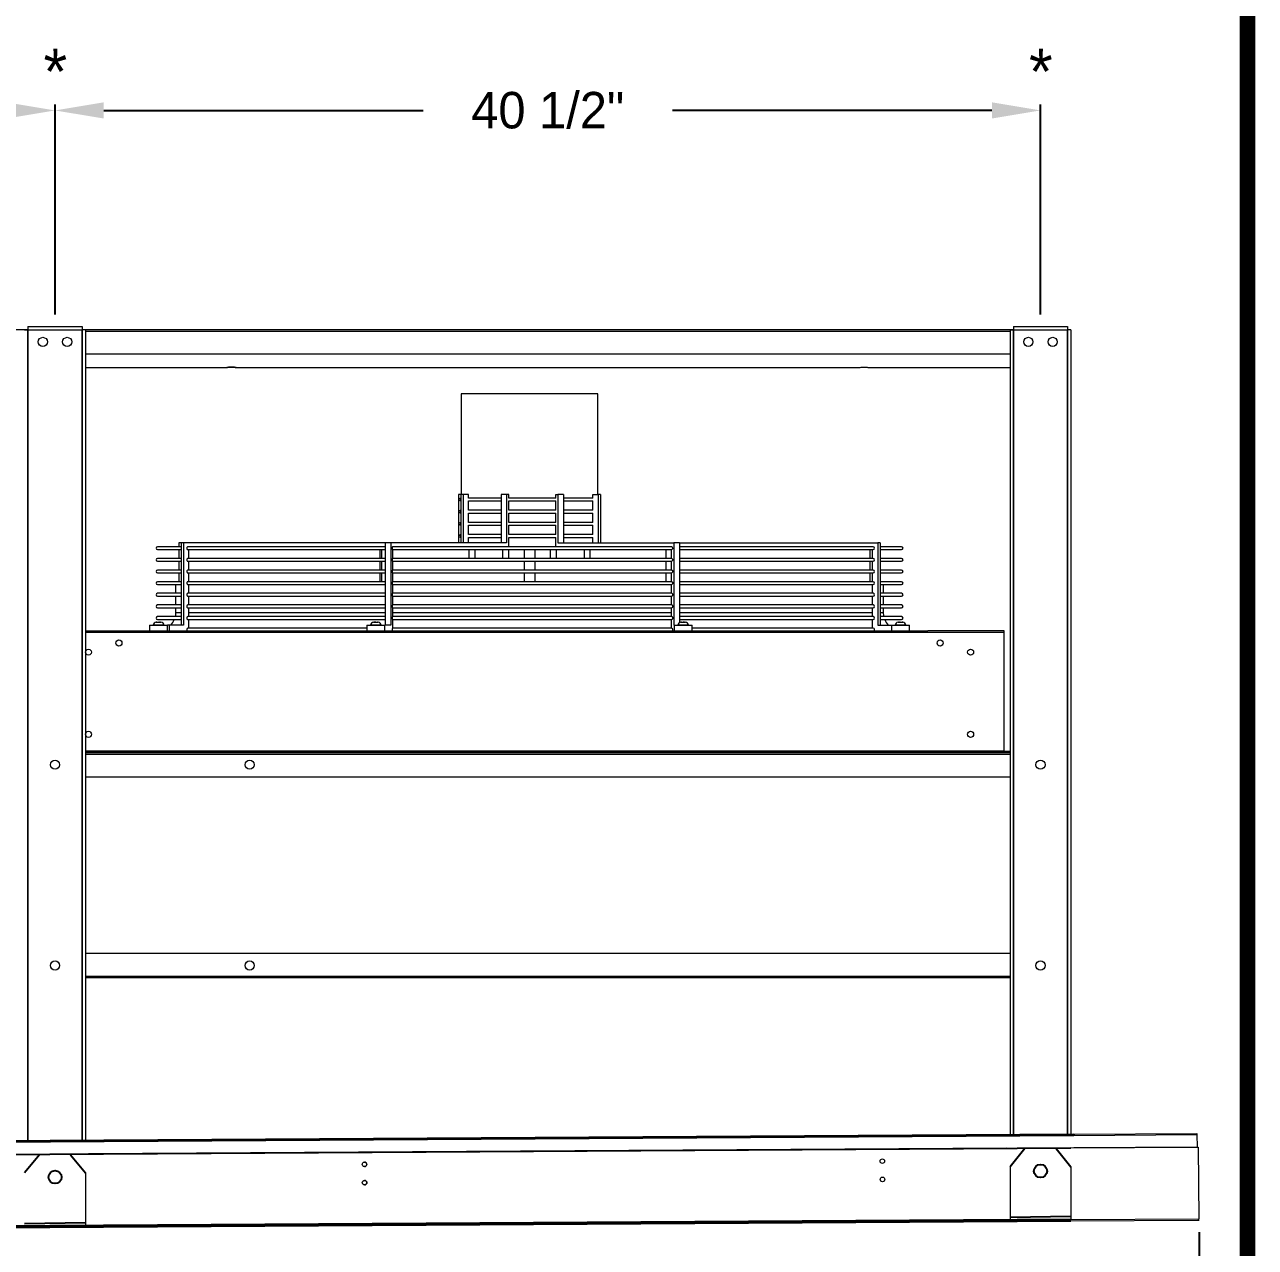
# Model space of a CAD drawing. Extents: x 6 to 271, y -23 to 146.
# Drawn here: x 216.7 to 267.3, y 47 to 97.2 of the extents above; entities that cross this region are included whole.
import ezdxf
from ezdxf.enums import TextEntityAlignment as Align

# ---------------------------------------------------------------- set-up
doc = ezdxf.new("R2010")
doc.units = 0
doc.header["$MEASUREMENT"] = 0
doc.layers.get('0').update_dxf_attribs({"linetype": 'CONTINUOUS'})
doc.layers.get('Defpoints').update_dxf_attribs({"linetype": 'CONTINUOUS'})
doc.dimstyles.get("Standard").update_dxf_attribs({"dimtxt": 1.5, "dimasz": 2, "dimexe": 0.25, "dimexo": 0.5, "dimgap": 0.75, "dimtad": 0, "dimtih": 1, "dimtoh": 1, "dimdec": 4, "dimzin": 0, "dimdsep": 46, "dimlunit": 5, "dimtxsty": 'STANDARD', "dimcen": 0.125, "dimclrd": 1, "dimclre": 1, "dimclrt": 1, "dimadec": 0, "dimazin": 0, "dimtfac": 1, "dimtdec": 4, "dimtofl": 0, "dimtmove": 0, "dimatfit": 3, "dimfxl": 1, "dimfrac": 2, "dimtolj": 1, "dimtzin": 0, "dimarcsym": 0})

# ---------------------------------------------------------------- blocks, each defined once
blk = doc.blocks.new('*D31')
at = {"color": 7, "lineweight": -2}
for p, q in [((177.995, 85.293), (177.995, 93.929)), ((179.995, 93.679), (195.62, 93.679)), ((215.995, 93.679), (200.37, 93.679)), ((217.995, 85.293), (217.995, 93.929))]:
    blk.add_line(p, q, dxfattribs=at)
at = {"color": 7}
for points in [[(179.995, 94.012), (179.995, 93.346), (177.995, 93.679)], [(215.995, 94.012), (215.995, 93.346), (217.995, 93.679)]]:
    blk.add_solid(points, dxfattribs=at)
at = {"layer": 'Defpoints', "color": 0}
for p in [(217.995, 93.679), (177.995, 84.793), (217.995, 84.793)]:
    blk.add_point(p, dxfattribs=at)
at = {"color": 7, "insert": (197.995, 93.679), "char_height": 1.5, "attachment_point": 5}
blk.add_mtext('\\A1;40"', dxfattribs=at)
blk = doc.blocks.new('*D32')
at = {"color": 7, "lineweight": -2}
for p, q in [((217.995, 85.293), (217.995, 93.929)), ((219.995, 93.679), (233.12, 93.679)), ((256.495, 93.679), (243.37, 93.679)), ((258.495, 85.293), (258.495, 93.929))]:
    blk.add_line(p, q, dxfattribs=at)
at = {"color": 7}
for points in [[(219.995, 94.012), (219.995, 93.346), (217.995, 93.679)], [(256.495, 94.012), (256.495, 93.346), (258.495, 93.679)]]:
    blk.add_solid(points, dxfattribs=at)
at = {"layer": 'Defpoints', "color": 0}
for p in [(258.495, 93.679), (217.995, 84.793), (258.495, 84.793)]:
    blk.add_point(p, dxfattribs=at)
at = {"color": 7, "insert": (238.245, 93.679), "char_height": 1.5, "attachment_point": 5}
blk.add_mtext('\\A1;40 1/2"', dxfattribs=at)
blk = doc.blocks.new('*D34')
at = {"color": 7, "lineweight": -2}
for p, q in [((265.011, 47.584), (265.011, 36.018)), ((90.014, 46.497), (90.014, 36.018)), ((92.014, 36.268), (174.512, 36.268)), ((263.011, 36.268), (180.512, 36.268))]:
    blk.add_line(p, q, dxfattribs=at)
at = {"color": 7}
for points in [[(92.014, 36.601), (92.014, 35.934), (90.014, 36.268)], [(263.011, 36.601), (263.011, 35.934), (265.011, 36.268)]]:
    blk.add_solid(points, dxfattribs=at)
at = {"layer": 'Defpoints', "color": 0}
for p in [(265.011, 48.084), (90.014, 46.997), (265.011, 36.268)]:
    blk.add_point(p, dxfattribs=at)
at = {"color": 7, "insert": (177.512, 36.268), "char_height": 1.5, "attachment_point": 5}
blk.add_mtext('\\A1;175"', dxfattribs=at)

msp = doc.modelspace()

# ---------------------------------------------------------------- linework, layer by layer
at = {"color": 0, "linetype": 'Continuous', "lineweight": 15}
for p, q in [((216.74516, 84.65792), (216.87966, 84.65792)), ((216.87966, 84.65792), (216.87966, 51.34159)), ((216.88066, 84.65792), (216.87966, 84.65792)), ((216.88066, 84.79342), (216.88066, 84.65892)), ((216.88066, 84.79342), (219.10966, 84.79342)), ((216.88066, 84.65892), (219.10966, 84.65892)), ((216.88066, 84.65792), (216.88066, 84.65892)), ((216.88066, 84.65792), (219.10966, 84.65792)), ((216.88066, 51.3416), (216.88066, 84.65792)), ((219.10966, 84.79342), (219.10966, 84.65892)), ((219.10966, 84.65792), (219.10966, 84.65892)), ((219.11066, 84.65792), (219.10966, 84.65792)), ((219.10966, 51.35544), (219.10966, 84.65792)), ((219.24516, 84.65792), (219.11066, 84.65792)), ((219.11066, 84.65792), (219.11066, 51.35545)), ((219.24516, 84.65792), (219.24516, 51.35628)), ((219.24516, 84.60492), (257.24516, 84.60492)), ((257.24516, 84.65792), (257.24516, 51.59231)), ((257.24516, 84.65792), (257.37966, 84.65792)), ((257.37966, 84.65792), (257.37966, 51.59315)), ((257.38066, 84.65792), (257.37966, 84.65792)), ((257.38066, 84.79342), (257.38066, 84.65892)), ((257.38066, 84.79342), (259.60966, 84.79342)), ((257.38066, 84.65892), (259.60966, 84.65892)), ((257.38066, 84.65792), (257.38066, 84.65892)), ((257.38066, 84.65792), (259.60966, 84.65792)), ((257.38066, 51.59315), (257.38066, 84.65792)), ((259.60966, 84.79342), (259.60966, 84.65892)), ((259.60966, 84.65792), (259.60966, 84.65892)), ((259.61066, 84.65792), (259.60966, 84.65792)), ((259.60966, 51.607), (259.60966, 84.65792)), ((259.74516, 84.65792), (259.61066, 84.65792)), ((259.61066, 84.65792), (259.61066, 51.607)), ((259.74516, 84.65792), (259.74516, 51.60784)), ((219.24516, 83.67363), (257.24516, 83.67363)), ((219.24516, 83.11133), (225.05766, 83.11133)), ((225.43266, 83.11133), (251.05766, 83.11133)), ((251.43266, 83.11133), (257.24516, 83.11133)), ((238.57146, 82.03692), (234.68266, 82.03692)), ((240.30766, 82.03692), (238.57146, 82.03692)), ((234.57795, 77.90092), (234.57795, 75.90592)), ((234.67132, 77.90092), (234.57795, 77.90092)), ((234.7647, 77.90092), (234.67132, 77.90092)), ((234.67132, 77.90092), (234.67132, 75.90592)), ((234.7647, 77.90092), (234.7647, 75.90592)), ((234.99013, 77.90092), (234.7647, 77.90092)), ((234.99013, 77.7501), (234.99013, 77.90092)), ((236.55092, 77.90092), (236.32549, 77.90092)), ((236.32549, 77.90092), (236.32549, 75.90592)), ((236.55092, 77.90092), (236.55092, 75.90592)), ((236.64429, 77.90092), (236.55092, 77.90092)), ((236.64429, 77.7501), (236.64429, 77.90092)), ((238.57146, 77.75104), (238.57146, 77.90092)), ((238.57146, 77.90092), (238.66483, 77.90092)), ((238.66483, 77.90092), (238.66483, 75.90592)), ((238.89026, 77.90092), (238.66483, 77.90092)), ((238.89026, 77.90092), (238.89026, 75.90592)), ((240.09357, 77.75104), (240.09357, 77.90092)), ((240.09357, 77.90092), (240.319, 77.90092)), ((240.319, 77.90092), (240.319, 75.90592)), ((240.41238, 77.90092), (240.319, 77.90092)), ((240.41238, 77.90092), (240.41238, 75.90592)), ((236.32549, 77.75104), (234.99013, 77.75104)), ((234.99013, 77.2501), (234.99013, 77.63198)), ((234.99013, 77.63104), (236.32549, 77.63104)), ((238.57146, 77.75104), (236.64429, 77.75104)), ((236.64429, 77.2501), (236.64429, 77.63198)), ((236.64429, 77.63104), (238.57146, 77.63104)), ((238.57146, 77.25104), (238.57146, 77.63104)), ((240.09357, 77.75104), (238.89026, 77.75104)), ((238.89026, 77.63104), (240.09357, 77.63104)), ((240.09357, 77.25104), (240.09357, 77.63104)), ((236.32549, 77.25104), (234.99013, 77.25104)), ((234.99013, 76.7501), (234.99013, 77.13198)), ((234.99013, 77.13104), (236.32549, 77.13104)), ((238.57146, 77.25104), (236.64429, 77.25104)), ((236.64429, 76.7501), (236.64429, 77.13198)), ((236.64429, 77.13104), (238.57146, 77.13104)), ((238.57146, 76.75104), (238.57146, 77.13104)), ((240.09357, 77.25104), (238.89026, 77.25104)), ((238.89026, 77.13104), (240.09357, 77.13104)), ((240.09357, 76.75104), (240.09357, 77.13104)), ((236.32549, 76.75104), (234.99013, 76.75104)), ((234.99013, 76.2501), (234.99013, 76.63198)), ((234.99013, 76.63104), (236.32549, 76.63104)), ((238.57146, 76.75104), (236.64429, 76.75104)), ((236.64429, 76.2501), (236.64429, 76.63198)), ((236.64429, 76.63104), (238.57146, 76.63104)), ((238.57146, 76.25104), (238.57146, 76.63104)), ((240.09357, 76.75104), (238.89026, 76.75104)), ((238.89026, 76.63104), (240.09357, 76.63104)), ((240.09357, 76.25104), (240.09357, 76.63104)), ((223.08166, 75.90592), (223.08166, 75.75104)), ((223.17503, 75.90592), (223.08166, 75.90592)), ((223.2684, 75.90592), (223.17503, 75.90592)), ((223.17503, 75.90592), (223.17503, 72.52492)), ((223.2684, 75.90592), (223.2684, 72.52492)), ((231.56357, 75.90592), (223.2684, 75.90592)), ((231.789, 75.90592), (231.56357, 75.90592)), ((231.56357, 75.90592), (231.56357, 72.52492)), ((231.789, 75.90592), (231.789, 72.52492)), ((236.55092, 75.90592), (231.789, 75.90592)), ((236.32549, 76.25104), (234.99013, 76.25104)), ((234.99013, 75.90592), (234.99013, 76.13198)), ((234.99013, 76.13104), (236.32549, 76.13104)), ((238.57146, 76.25104), (236.64429, 76.25104)), ((236.64429, 75.75104), (236.64429, 76.13198)), ((236.64429, 76.13104), (238.57146, 76.13104)), ((238.57146, 75.75104), (238.57146, 76.13104)), ((238.66483, 75.90592), (243.42676, 75.90592)), ((240.09357, 76.25104), (238.89026, 76.25104)), ((238.89026, 76.13104), (240.09357, 76.13104)), ((240.09357, 75.90592), (240.09357, 76.13104)), ((243.42676, 75.90592), (243.42676, 72.52492)), ((243.65218, 75.90592), (243.42676, 75.90592)), ((243.65218, 75.90592), (243.65218, 72.63302)), ((243.65218, 75.90592), (251.8153, 75.90592)), ((251.8153, 75.90592), (251.8153, 72.52492)), ((251.90867, 75.90592), (251.8153, 75.90592)), ((251.90867, 75.90592), (251.90867, 72.52492)), ((223.17503, 75.75104), (222.20505, 75.75104)), ((222.20505, 75.63104), (223.17503, 75.63104)), ((223.08166, 75.63104), (223.08166, 75.27237)), ((223.46412, 75.63104), (231.56357, 75.63104)), ((231.56357, 75.75104), (223.46416, 75.75104)), ((223.49383, 75.27237), (223.49383, 75.63104)), ((231.33814, 75.63104), (231.33814, 75.27237)), ((231.43152, 75.27237), (231.43152, 75.63104)), ((231.87006, 75.63104), (243.34644, 75.63104)), ((243.34644, 75.75104), (231.87014, 75.75104)), ((231.88237, 75.27237), (231.88237, 75.63104)), ((243.10795, 75.27237), (243.10795, 75.63104)), ((243.33338, 75.27237), (243.33338, 75.63104)), ((251.62139, 75.75104), (243.65218, 75.75104)), ((243.65218, 75.63104), (251.62139, 75.63104)), ((251.49649, 75.27237), (251.49649, 75.63104)), ((251.58987, 75.27237), (251.58987, 75.63104)), ((252.78528, 75.75104), (251.90867, 75.75104)), ((251.90867, 75.63104), (252.78528, 75.63104)), ((223.17503, 75.27237), (222.20505, 75.27237)), ((222.20505, 75.15237), (223.17503, 75.15237)), ((223.08166, 75.15237), (223.08166, 74.79371)), ((223.46412, 75.15237), (231.56357, 75.15237)), ((231.56357, 75.27237), (223.46416, 75.27237)), ((223.49383, 74.79371), (223.49383, 75.15237)), ((231.33814, 75.15237), (231.33814, 74.79371)), ((231.43152, 74.79371), (231.43152, 75.15237)), ((231.87006, 75.15237), (243.34644, 75.15237)), ((243.34644, 75.27237), (231.87014, 75.27237)), ((231.88237, 74.79371), (231.88237, 75.15237)), ((243.10795, 74.79371), (243.10795, 75.15237)), ((243.33338, 74.79371), (243.33338, 75.15237)), ((251.62139, 75.27237), (243.65218, 75.27237)), ((243.65218, 75.15237), (251.62139, 75.15237)), ((251.49649, 74.79371), (251.49649, 75.15237)), ((251.58987, 74.79371), (251.58987, 75.15237)), ((252.78528, 75.27237), (251.90867, 75.27237)), ((251.90867, 75.15237), (252.78528, 75.15237)), ((223.17503, 74.79371), (222.20505, 74.79371)), ((222.20505, 74.67371), (223.17503, 74.67371)), ((223.08166, 74.67371), (223.08166, 74.31504)), ((223.46412, 74.67371), (231.56357, 74.67371)), ((231.56357, 74.79371), (223.46416, 74.79371)), ((223.49383, 74.31504), (223.49383, 74.67371)), ((231.33814, 74.67371), (231.33814, 74.31504)), ((231.43152, 74.31504), (231.43152, 74.67371)), ((231.87006, 74.67371), (243.34644, 74.67371)), ((243.34644, 74.79371), (231.87014, 74.79371)), ((231.88237, 74.31504), (231.88237, 74.67371)), ((243.10795, 74.31504), (243.10795, 74.67371)), ((243.33338, 74.31504), (243.33338, 74.67371)), ((251.62139, 74.79371), (243.65218, 74.79371)), ((243.65218, 74.67371), (251.62139, 74.67371)), ((251.49649, 74.31504), (251.49649, 74.67371)), ((251.58987, 74.31504), (251.58987, 74.67371)), ((252.78528, 74.79371), (251.90867, 74.79371)), ((251.90867, 74.67371), (252.78528, 74.67371)), ((223.17503, 74.31504), (222.20505, 74.31504)), ((222.20505, 74.19504), (223.17503, 74.19504)), ((223.46412, 74.19504), (231.56357, 74.19504)), ((231.56357, 74.31504), (223.46416, 74.31504)), ((223.49383, 73.83638), (223.49383, 74.19504)), ((231.87006, 74.19504), (243.34644, 74.19504)), ((243.34644, 74.31504), (231.87014, 74.31504)), ((231.88237, 73.83638), (231.88237, 74.19504)), ((243.33338, 73.83638), (243.33338, 74.19504)), ((251.62139, 74.31504), (243.65218, 74.31504)), ((243.65218, 74.19504), (251.62139, 74.19504)), ((251.58987, 73.83638), (251.58987, 74.19504)), ((252.78528, 74.31504), (251.90867, 74.31504)), ((251.90867, 74.19504), (252.78528, 74.19504)), ((223.17503, 73.83638), (222.20505, 73.83638)), ((222.20505, 73.71638), (223.17503, 73.71638)), ((223.17503, 73.35771), (222.20505, 73.35771)), ((223.46412, 73.71638), (231.56357, 73.71638)), ((231.56357, 73.83638), (223.46416, 73.83638)), ((231.56357, 73.35771), (223.46416, 73.35771)), ((223.49383, 73.35771), (223.49383, 73.71638)), ((231.87006, 73.71638), (243.34644, 73.71638)), ((243.34644, 73.83638), (231.87014, 73.83638)), ((243.34644, 73.35771), (231.87014, 73.35771)), ((231.88237, 73.35771), (231.88237, 73.71638)), ((243.33338, 73.35771), (243.33338, 73.71638)), ((251.62139, 73.83638), (243.65218, 73.83638)), ((243.65218, 73.71638), (251.62139, 73.71638)), ((251.62139, 73.35771), (243.65218, 73.35771)), ((251.58987, 73.35771), (251.58987, 73.71638)), ((252.78528, 73.83638), (251.90867, 73.83638)), ((251.90867, 73.71638), (252.78528, 73.71638)), ((252.78528, 73.35771), (251.90867, 73.35771)), ((222.20505, 73.23771), (223.17503, 73.23771)), ((223.17503, 72.87904), (222.20505, 72.87904)), ((223.17503, 73.03092), (222.94736, 73.03092)), ((223.46412, 73.23771), (231.56357, 73.23771)), ((231.56357, 72.87904), (223.46416, 72.87904)), ((223.49383, 72.87904), (223.49383, 73.23771)), ((231.56357, 73.03092), (223.49383, 73.03092)), ((231.87006, 73.23771), (243.34644, 73.23771)), ((243.34644, 72.87904), (231.87014, 72.87904)), ((231.88237, 72.87904), (231.88237, 73.23771)), ((243.33338, 73.03092), (231.88237, 73.03092)), ((243.33338, 72.87904), (243.33338, 73.23771)), ((243.65218, 73.23771), (251.62139, 73.23771)), ((251.58987, 73.03092), (243.65218, 73.03092)), ((251.62139, 72.87904), (243.65218, 72.87904)), ((251.58987, 72.87904), (251.58987, 73.23771)), ((251.90867, 73.23771), (252.78528, 73.23771)), ((252.04296, 73.03092), (251.90867, 73.03092)), ((252.78528, 72.87904), (251.90867, 72.87904)), ((221.88215, 72.52492), (221.91024, 72.52492)), ((221.91024, 72.52492), (222.62015, 72.52492)), ((222.04905, 72.52592), (222.0324, 72.52592)), ((222.4699, 72.52592), (222.04905, 72.52592)), ((222.1564, 72.64992), (222.15655, 72.64992)), ((222.15928, 72.64992), (222.15655, 72.64992)), ((222.15928, 72.64992), (222.16979, 72.64992)), ((222.18047, 72.64992), (222.16979, 72.64992)), ((222.18047, 72.64992), (222.25651, 72.64992)), ((222.20505, 72.75904), (223.17503, 72.75904)), ((222.26806, 72.64992), (222.25651, 72.64992)), ((222.27434, 72.64992), (222.26806, 72.64992)), ((222.27434, 72.64992), (222.29971, 72.64992)), ((222.31425, 72.64992), (222.29971, 72.64992)), ((222.31425, 72.64992), (222.3459, 72.64992)), ((222.68544, 72.52492), (222.62015, 72.52492)), ((222.68544, 72.52492), (222.68544, 72.29342)), ((223.2684, 72.52492), (222.68544, 72.52492)), ((223.46412, 72.75904), (231.56357, 72.75904)), ((230.81189, 72.40038), (223.46416, 72.40038)), ((223.49383, 72.40038), (223.49383, 72.75904)), ((230.81189, 72.52492), (230.83997, 72.52492)), ((230.83997, 72.52492), (231.54989, 72.52492)), ((231.09717, 72.52592), (230.96214, 72.52592)), ((231.08614, 72.64992), (231.11779, 72.64992)), ((231.39964, 72.52592), (231.09717, 72.52592)), ((231.13232, 72.64992), (231.11779, 72.64992)), ((231.13232, 72.64992), (231.15769, 72.64992)), ((231.16397, 72.64992), (231.15769, 72.64992)), ((231.17553, 72.64992), (231.16397, 72.64992)), ((231.17553, 72.64992), (231.25157, 72.64992)), ((231.26225, 72.64992), (231.25157, 72.64992)), ((231.26225, 72.64992), (231.27275, 72.64992)), ((231.27548, 72.64992), (231.27275, 72.64992)), ((231.27548, 72.64992), (231.27564, 72.64992)), ((231.789, 72.52492), (231.54989, 72.52492)), ((231.87006, 72.75904), (243.34644, 72.75904)), ((243.34644, 72.40038), (231.87014, 72.40038)), ((231.88237, 72.40038), (231.88237, 72.75904)), ((243.33338, 72.40038), (243.33338, 72.75904)), ((243.42676, 72.52492), (243.44044, 72.52492)), ((243.44044, 72.52492), (243.46853, 72.52492)), ((243.46853, 72.52492), (244.17844, 72.52492)), ((243.89315, 72.52592), (243.59069, 72.52592)), ((243.65218, 72.75904), (251.62139, 72.75904)), ((243.71469, 72.64992), (243.71484, 72.64992)), ((243.71757, 72.64992), (243.71484, 72.64992)), ((243.71757, 72.64992), (243.72808, 72.64992)), ((243.73876, 72.64992), (243.72808, 72.64992)), ((243.73876, 72.64992), (243.8148, 72.64992)), ((243.82635, 72.64992), (243.8148, 72.64992)), ((243.83263, 72.64992), (243.82635, 72.64992)), ((243.83263, 72.64992), (243.858, 72.64992)), ((243.87254, 72.64992), (243.858, 72.64992)), ((243.87254, 72.64992), (243.90419, 72.64992)), ((244.02819, 72.52592), (243.89315, 72.52592)), ((251.62139, 72.40038), (244.17844, 72.40038)), ((251.58987, 72.40038), (251.58987, 72.75904)), ((251.8153, 72.52492), (252.37018, 72.52492)), ((251.90867, 72.75904), (252.78528, 72.75904)), ((252.37018, 72.52492), (252.39826, 72.52492)), ((252.39826, 72.52492), (253.10817, 72.52492)), ((252.94127, 72.52592), (252.52043, 72.52592)), ((252.64442, 72.64992), (252.67607, 72.64992)), ((252.69061, 72.64992), (252.67607, 72.64992)), ((252.69061, 72.64992), (252.71598, 72.64992)), ((252.72226, 72.64992), (252.71598, 72.64992)), ((252.73382, 72.64992), (252.72226, 72.64992)), ((252.73382, 72.64992), (252.80986, 72.64992)), ((252.82054, 72.64992), (252.80986, 72.64992)), ((252.82054, 72.64992), (252.83104, 72.64992)), ((252.83377, 72.64992), (252.83104, 72.64992)), ((252.83377, 72.64992), (252.83393, 72.64992)), ((252.95792, 72.52592), (252.94127, 72.52592)), ((219.24516, 72.29342), (221.12016, 72.29342)), ((219.24516, 72.24242), (256.99516, 72.24242)), ((221.12016, 72.29342), (253.87016, 72.29342)), ((256.99516, 72.29342), (253.87016, 72.29342)), ((256.99516, 72.24242), (256.99516, 72.29342)), ((256.99516, 67.34442), (256.99516, 72.24242)), ((256.99516, 67.34442), (219.24516, 67.34442)), ((219.24516, 67.34342), (256.99516, 67.34342)), ((219.24516, 67.29342), (256.99516, 67.29342)), ((256.99516, 67.34342), (256.99516, 67.34442)), ((256.99516, 67.29342), (256.99516, 67.34342)), ((256.99516, 67.29342), (257.24516, 67.29342)), ((256.99616, 67.34342), (256.99616, 67.29342)), ((256.99616, 67.34342), (257.24516, 67.34342)), ((256.99616, 67.29342), (257.24516, 67.29342)), ((219.24516, 67.22992), (257.24516, 67.22992)), ((219.24516, 66.29342), (257.24516, 66.29342)), ((219.24516, 59.04342), (257.24516, 59.04342)), ((219.24516, 58.10692), (257.24516, 58.10692)), ((219.24516, 58.04342), (257.24516, 58.04342)), ((259.86357, 51.60858), (264.92597, 51.64002)), ((259.86385, 51.56438), (264.92625, 51.59583)), ((264.92597, 51.64002), (264.92625, 51.59583)), ((264.92625, 51.59583), (264.92943, 51.0841)), ((219.36435, 51.35702), (257.11363, 51.59149)), ((219.36463, 51.31283), (257.1139, 51.5473)), ((219.24516, 50.79964), (257.24516, 51.03567)), ((257.11708, 51.03558), (219.36781, 50.80111)), ((259.74516, 51.0512), (264.99193, 51.08379)), ((264.92943, 51.0841), (259.86703, 51.05266)), ((265.01025, 48.13484), (264.99193, 51.08379)), ((257.24516, 50.27441), (257.24516, 48.06075)), ((259.74516, 50.27441), (259.74516, 48.10174)), ((219.24516, 50.02285), (219.24516, 47.85018)), ((219.24516, 47.85058), (257.24516, 48.08661)), ((259.74516, 48.10214), (265.01025, 48.13484)), ((259.74516, 48.05114), (264.95957, 48.08353)), ((264.95957, 48.08353), (265.01057, 48.08384)), ((219.24516, 47.79958), (257.24516, 48.03561))]:
    msp.add_line(p, q, dxfattribs=at)
at = {"color": 0}
for p, q in [((96.11673, 50.59149), (259.86357, 51.60858)), ((259.86357, 51.60858), (259.86385, 51.56438)), ((259.86385, 51.56438), (96.117, 50.5473)), ((96.24517, 50.03565), (259.74516, 51.0512)), ((217.35571, 50.7686), (216.74516, 50.02285)), ((218.63462, 50.7686), (219.24516, 50.02285)), ((257.85571, 51.02015), (257.24516, 50.27441)), ((259.13462, 51.02015), (259.74516, 50.27441)), ((259.74516, 48.10214), (96.24517, 47.08659)), ((259.74516, 48.22674), (257.24516, 48.18575)), ((257.24516, 48.06075), (257.24516, 48.00974)), ((96.24517, 47.03559), (259.74516, 48.05114)), ((219.24516, 47.97518), (216.74516, 47.93419)), ((216.74516, 47.80919), (216.74516, 47.75818))]:
    msp.add_line(p, q, dxfattribs=at)
at = {"color": 0, "const_width": 0.63999}
msp.add_lwpolyline([(11.00839, -18.24898), (267.00583, -18.24898), (267.00583, 141.74942), (11.00839, 141.74942), (11.00839, -18.24898)], dxfattribs=at)
at = {"color": 0, "linetype": 'Continuous', "lineweight": 15, "flags": 128}
for points in [[(225.05766, 83.11133), (225.06526, 83.11549), (225.08743, 83.11931), (225.12238, 83.12248), (225.16727, 83.12476), (225.21848, 83.12594), (225.27185, 83.12594), (225.32305, 83.12476), (225.36795, 83.12248), (225.4029, 83.11931), (225.42507, 83.11549), (225.43266, 83.11133)], [(225.43266, 83.11133), (225.42502, 83.11549), (225.40283, 83.11931), (225.36788, 83.12248), (225.323, 83.12474), (225.27183, 83.12593), (225.2185, 83.12593), (225.16732, 83.12474), (225.12245, 83.12248), (225.0875, 83.11931), (225.0653, 83.11549), (225.05766, 83.11133)], [(251.05766, 83.11133), (251.06526, 83.11549), (251.08743, 83.11931), (251.12238, 83.12248), (251.16727, 83.12476), (251.21848, 83.12594), (251.27185, 83.12594), (251.32305, 83.12476), (251.36795, 83.12248), (251.4029, 83.11931), (251.42507, 83.11549), (251.43266, 83.11133)], [(251.43266, 83.11133), (251.42502, 83.11549), (251.41995, 83.11666)], [(243.34644, 75.75104), (243.34649, 75.75104), (243.35577, 75.74586), (243.36345, 75.73133), (243.36823, 75.70993), (243.36929, 75.68531), (243.36646, 75.66166), (243.36021, 75.64303), (243.35161, 75.63258), (243.34644, 75.63104)], [(243.34644, 75.27237), (243.35069, 75.27133), (243.35906, 75.2625), (243.36547, 75.24592), (243.36895, 75.22416), (243.36895, 75.20058), (243.36547, 75.17882), (243.35906, 75.16225), (243.35069, 75.15341), (243.34644, 75.15237)], [(243.34644, 74.79371), (243.35069, 74.79267), (243.35906, 74.78383), (243.36547, 74.76725), (243.36895, 74.7455), (243.36895, 74.72192), (243.36547, 74.70016), (243.35906, 74.68358), (243.35069, 74.67475), (243.34644, 74.67371)], [(243.34644, 74.31504), (243.35069, 74.314), (243.35906, 74.30517), (243.36547, 74.28859), (243.36895, 74.26683), (243.36895, 74.24325), (243.36547, 74.22149), (243.35906, 74.20492), (243.35069, 74.19608), (243.34644, 74.19504)], [(243.34644, 73.83638), (243.35069, 73.83534), (243.35906, 73.8265), (243.36547, 73.80992), (243.36895, 73.78817), (243.36895, 73.76459), (243.36547, 73.74283), (243.35906, 73.72625), (243.35069, 73.71741), (243.34644, 73.71638)], [(243.34644, 73.35771), (243.35069, 73.35667), (243.35906, 73.34784), (243.36547, 73.33126), (243.36895, 73.3095), (243.36895, 73.28592), (243.36547, 73.26416), (243.35906, 73.24758), (243.35069, 73.23875), (243.34644, 73.23771)], [(222.94736, 73.03092), (222.93973, 72.92419), (222.93182, 72.87904)], [(243.34644, 72.87904), (243.35069, 72.87801), (243.35906, 72.86917), (243.36547, 72.85259), (243.36895, 72.83083), (243.36895, 72.80725), (243.36547, 72.7855), (243.35906, 72.76892), (243.35069, 72.76008), (243.34644, 72.75904)], [(252.0585, 72.87904), (252.0506, 72.92419), (252.04296, 73.03092)], [(243.34644, 72.40038), (243.35095, 72.39921), (243.35938, 72.38993), (243.36576, 72.37278), (243.36907, 72.35048), (243.36878, 72.32658), (243.36494, 72.30486), (243.36073, 72.29342)]]:
    msp.add_lwpolyline(points, dxfattribs=at)
at = {"color": 0, "linetype": 'Continuous', "lineweight": 15}
for centre, radius in [((217.49516, 84.16842), 0.1875), ((218.49516, 84.16842), 0.1875), ((257.99516, 84.16842), 0.1875), ((258.99516, 84.16842), 0.1875), ((220.62016, 71.79342), 0.125), ((254.37016, 71.79342), 0.125), ((219.37016, 71.41842), 0.125), ((255.62016, 71.41842), 0.125), ((219.37016, 68.04342), 0.125), ((255.62016, 68.04342), 0.125), ((217.99516, 66.79342), 0.1875), ((225.99516, 66.79342), 0.1875), ((258.49516, 66.79342), 0.1875), ((217.99516, 58.54342), 0.1875), ((225.99516, 58.54342), 0.1875), ((258.49516, 58.54342), 0.1875), ((251.99529, 50.50305), 0.09375), ((230.7117, 50.37085), 0.09375), ((230.71636, 49.62087), 0.09375), ((251.99995, 49.75306), 0.09375)]:
    msp.add_circle(centre, radius, dxfattribs=at)
at = {"color": 0}
for centre in [(217.99516, 49.84717), (258.49516, 50.09873)]:
    msp.add_circle(centre, 0.26853, dxfattribs=at)
at = {"color": 0, "linetype": 'Continuous', "lineweight": 15}
for centre, radius, start, end in [((234.68266, 77.69104), 0.06, 100.892283, 259.107717), ((234.68266, 77.19104), 0.06, 100.892283, 259.107717), ((234.68266, 76.69104), 0.06, 100.892283, 259.107717), ((234.68266, 76.19104), 0.06, 100.892283, 259.107717), ((222.20505, 75.69104), 0.06, 90, 270), ((251.61822, 75.69104), 0.06008, 273.02756, 86.97244), ((252.78528, 75.69104), 0.06, 270, 90), ((222.20505, 75.21237), 0.06, 90, 270), ((251.61809, 75.21237), 0.06009, 273.146402, 86.853598), ((252.78528, 75.21237), 0.06, 270, 90), ((222.20505, 74.73371), 0.06, 90, 270), ((251.61809, 74.73371), 0.06009, 273.147014, 86.852986), ((252.78528, 74.73371), 0.06, 270, 90), ((222.20505, 74.25504), 0.06, 90, 270), ((251.61809, 74.25504), 0.06009, 273.145453, 86.854547), ((252.78528, 74.25504), 0.06, 270, 90), ((222.20505, 73.77638), 0.06, 90, 270), ((222.20505, 73.29771), 0.06, 90, 270), ((251.61809, 73.77638), 0.06009, 273.147014, 86.852986), ((251.61809, 73.29771), 0.06009, 273.145453, 86.854547), ((252.78528, 73.77638), 0.06, 270, 90), ((252.78528, 73.29771), 0.06, 270, 90), ((222.20505, 72.81904), 0.06, 90, 270), ((251.61809, 72.81904), 0.06009, 273.147014, 86.852986), ((252.78528, 72.81904), 0.06, 270, 90), ((222.1564, 72.52592), 0.124, 90, 180), ((222.3459, 72.52592), 0.124, 0, 90), ((222.19736, 73.03092), 0.75, 317.57173, 338.745888), ((231.08614, 72.52592), 0.124, 90, 180), ((231.27564, 72.52592), 0.124, 0, 90), ((243.71469, 72.52592), 0.124, 90, 180), ((243.90419, 72.52592), 0.124, 0, 90), ((251.61678, 72.33985), 0.06071, 310.119263, 85.643456), ((252.79296, 73.03092), 0.75, 201.254112, 222.42827), ((252.64443, 72.52592), 0.124, 90, 180), ((252.83393, 72.52592), 0.124, 0, 90), ((256.99616, 67.34442), 0.001, 180, 270), ((264.92238, 51.0837), 0.00706, 357.51201, 3.248752), ((230.70998, 50.37084), 0.09375, 0.355877, 89.832017), ((230.70998, 50.37084), 0.09375, 270.879737, 0.355877), ((230.71464, 49.62086), 0.09375, 0.355877, 89.832021), ((230.71464, 49.62086), 0.09375, 270.879733, 0.355877)]:
    msp.add_arc(centre, radius, start, end, dxfattribs=at)
for points in [[(216.88066, 84.66842), (179.10966, 84.66842)], [(257.38066, 84.66842), (219.10966, 84.66842)], [(219.24516, 83.11114), (225.05766, 83.11114)], [(225.43266, 83.11114), (251.05766, 83.11114)], [(251.43266, 83.11114), (257.24516, 83.11114)], [(234.68266, 82.03692), (234.68266, 77.90092)], [(240.30766, 77.90092), (240.30766, 82.03692)], [(235.00503, 75.63104), (235.00503, 75.27237)], [(235.25503, 75.27237), (235.25503, 75.63104)], [(236.39049, 75.63104), (236.39049, 75.27237)], [(236.64049, 75.27237), (236.64049, 75.63104)], [(237.26866, 75.63104), (237.26866, 75.27237)], [(237.72166, 75.27237), (237.72166, 75.63104)], [(238.34983, 75.63104), (238.34983, 75.27237)], [(238.59983, 75.27237), (238.59983, 75.63104)], [(239.7353, 75.63104), (239.7353, 75.27237)], [(239.98529, 75.27237), (239.98529, 75.63104)], [(237.26866, 75.15237), (237.26866, 74.79371)], [(237.72166, 74.79371), (237.72166, 75.15237)], [(237.26866, 74.67371), (237.26866, 74.31504)], [(237.72166, 74.31504), (237.72166, 74.67371)], [(222.94736, 74.19504), (222.94736, 73.83638)], [(252.04296, 73.83638), (252.04296, 74.19504)], [(222.94736, 73.71638), (222.94736, 73.35771)], [(252.04296, 73.35771), (252.04296, 73.71638)], [(222.94736, 73.23771), (222.94736, 73.03092)], [(252.04296, 73.03092), (252.04296, 73.23771)], [(221.88215, 72.52492), (221.88215, 72.29342)], [(222.0324, 72.52592), (222.0324, 72.52492)], [(222.15655, 72.64992), (222.15258, 72.64986)], [(222.15258, 72.64986), (222.15928, 72.64992)], [(222.16979, 72.64992), (222.1765, 72.64986)], [(222.1765, 72.64986), (222.18047, 72.64992)], [(222.25651, 72.64992), (222.25816, 72.64986)], [(222.25816, 72.64986), (222.27434, 72.64992)], [(222.29971, 72.64992), (222.3159, 72.64986)], [(222.3159, 72.64986), (222.31425, 72.64992)], [(222.4699, 72.52492), (222.4699, 72.52592)], [(222.62015, 72.29342), (222.62015, 72.52492)], [(230.81189, 72.52492), (230.81189, 72.29342)], [(230.96214, 72.52592), (230.96214, 72.52492)], [(231.11779, 72.64992), (231.11614, 72.64986)], [(231.11614, 72.64986), (231.13232, 72.64992)], [(231.15769, 72.64992), (231.17388, 72.64986)], [(231.17388, 72.64986), (231.17553, 72.64992)], [(231.25157, 72.64992), (231.25554, 72.64986)], [(231.25554, 72.64986), (231.26225, 72.64992)], [(231.27275, 72.64992), (231.27946, 72.64986)], [(231.27946, 72.64986), (231.27548, 72.64992)], [(231.39964, 72.52492), (231.39964, 72.52592)], [(231.54989, 72.29342), (231.54989, 72.52492)], [(243.44044, 72.52492), (243.44044, 72.29342)], [(243.59069, 72.52592), (243.59069, 72.52492)], [(243.71484, 72.64992), (243.71087, 72.64986)], [(243.71087, 72.64986), (243.71757, 72.64992)], [(243.72808, 72.64992), (243.73478, 72.64986)], [(243.73478, 72.64986), (243.73876, 72.64992)], [(243.8148, 72.64992), (243.81644, 72.64986)], [(243.81644, 72.64986), (243.83263, 72.64992)], [(243.858, 72.64992), (243.87419, 72.64986)], [(243.87419, 72.64986), (243.87254, 72.64992)], [(244.02819, 72.52492), (244.02819, 72.52592)], [(244.17844, 72.29342), (244.17844, 72.52492)], [(252.37018, 72.52492), (252.37018, 72.29342)], [(252.52043, 72.52592), (252.52043, 72.52492)], [(252.67607, 72.64992), (252.67443, 72.64986)], [(252.67443, 72.64986), (252.69061, 72.64992)], [(252.71598, 72.64992), (252.73217, 72.64986)], [(252.73217, 72.64986), (252.73382, 72.64992)], [(252.80986, 72.64992), (252.81383, 72.64986)], [(252.81383, 72.64986), (252.82054, 72.64992)], [(252.83104, 72.64992), (252.83775, 72.64986)], [(252.83775, 72.64986), (252.83377, 72.64992)], [(252.95792, 72.52492), (252.95792, 72.52592)], [(253.10817, 72.29342), (253.10817, 72.52492)]]:
    msp.add_open_spline(points, degree=1, dxfattribs=at)
for points, knots in [([(223.47045, 75.75007), (223.46554, 75.7505), (223.45438, 75.75148), (223.43759, 75.74491), (223.42258, 75.73253), (223.41224, 75.71527), (223.40775, 75.69533), (223.40961, 75.67489), (223.41762, 75.65632), (223.43089, 75.64147), (223.4478, 75.63293), (223.46105, 75.6297), (223.46756, 75.63131), (223.46801, 75.63142)], [0, 0, 0, 0, 0.07998098, 0.18137791, 0.28277186, 0.38415206, 0.48552579, 0.58688439, 0.68824789, 0.78961371, 0.89098817, 0.99237667, 1, 1, 1, 1]), ([(231.87266, 75.75046), (231.87023, 75.75067), (231.8652, 75.75112), (231.85801, 75.74337), (231.85205, 75.73011), (231.84812, 75.7123), (231.84666, 75.69213), (231.84784, 75.67184), (231.85153, 75.65367), (231.8573, 75.63989), (231.86415, 75.63164), (231.86894, 75.63158), (231.87113, 75.63154)], [0, 0, 0, 0, 0.0960035, 0.19820382, 0.30040242, 0.40258675, 0.5047605, 0.60692922, 0.70909176, 0.81126112, 0.91344632, 1, 1, 1, 1]), ([(223.47045, 75.27141), (223.46554, 75.27184), (223.45438, 75.27281), (223.43759, 75.26624), (223.42258, 75.25387), (223.41224, 75.2366), (223.40775, 75.21667), (223.40961, 75.19622), (223.41762, 75.17765), (223.43089, 75.16281), (223.4478, 75.15426), (223.46105, 75.15103), (223.46756, 75.15265), (223.46801, 75.15276)], [0, 0, 0, 0, 0.07998104, 0.181378182, 0.282768741, 0.384154096, 0.485522301, 0.586886985, 0.68824534, 0.789611372, 0.890988663, 0.992376653, 1, 1, 1, 1]), ([(231.87266, 75.27179), (231.87023, 75.27201), (231.8652, 75.27245), (231.85801, 75.2647), (231.85205, 75.25144), (231.84812, 75.23363), (231.84666, 75.21346), (231.84784, 75.19317), (231.85153, 75.175), (231.8573, 75.16123), (231.86415, 75.15298), (231.86894, 75.15291), (231.87113, 75.15288)], [0, 0, 0, 0, 0.09600385, 0.19820215, 0.3004009, 0.40259053, 0.50476443, 0.60692743, 0.70909537, 0.81126085, 0.91344619, 1, 1, 1, 1]), ([(223.47029, 74.79259), (223.46837, 74.79304), (223.46035, 74.7949), (223.44575, 74.79125), (223.42914, 74.78181), (223.41641, 74.76646), (223.40908, 74.74756), (223.40795, 74.72705), (223.41314, 74.70733), (223.42409, 74.69049), (223.43953, 74.67885), (223.45505, 74.67319), (223.46465, 74.67431), (223.46804, 74.6747)], [0, 0, 0, 0, 0.0319685, 0.13339252, 0.23481837, 0.33623292, 0.43763904, 0.53902859, 0.64041804, 0.74180854, 0.8432079, 0.94462075, 1, 1, 1, 1]), ([(231.87265, 74.79271), (231.87068, 74.79315), (231.86613, 74.79419), (231.85922, 74.78777), (231.85297, 74.77552), (231.84864, 74.75833), (231.84673, 74.73843), (231.84744, 74.71797), (231.85071, 74.69935), (231.85616, 74.68438), (231.86315, 74.67577), (231.86848, 74.67237), (231.87105, 74.67381), (231.87111, 74.67384)], [0, 0, 0, 0, 0.077962524, 0.180192418, 0.282418675, 0.384628434, 0.486835153, 0.589029482, 0.691221702, 0.793416146, 0.895626238, 0.997845205, 1, 1, 1, 1]), ([(223.47029, 74.31393), (223.46837, 74.31437), (223.46035, 74.31623), (223.44575, 74.31259), (223.42914, 74.30314), (223.41641, 74.2878), (223.40908, 74.26889), (223.40794, 74.24839), (223.41314, 74.22866), (223.42409, 74.21182), (223.43953, 74.20018), (223.45505, 74.19452), (223.46465, 74.19564), (223.46804, 74.19604)], [0, 0, 0, 0, 0.03196752, 0.13339077, 0.23481681, 0.33623153, 0.43763783, 0.53903345, 0.6404174, 0.74180809, 0.84320762, 0.94462065, 1, 1, 1, 1]), ([(231.87265, 74.31404), (231.87068, 74.31449), (231.86613, 74.31552), (231.85922, 74.3091), (231.85297, 74.29685), (231.84864, 74.27966), (231.84673, 74.25977), (231.84744, 74.2393), (231.85071, 74.22068), (231.85616, 74.20572), (231.86315, 74.1971), (231.86848, 74.19372), (231.87105, 74.19514), (231.87111, 74.19517)], [0, 0, 0, 0, 0.07796256, 0.18019087, 0.28241738, 0.38463235, 0.48683354, 0.58902811, 0.69122058, 0.79341956, 0.89562721, 0.99784643, 1, 1, 1, 1]), ([(223.47029, 73.83526), (223.46837, 73.83571), (223.46035, 73.83757), (223.44575, 73.83392), (223.42914, 73.82448), (223.41641, 73.80913), (223.40908, 73.79023), (223.40795, 73.76972), (223.41314, 73.75), (223.42409, 73.73316), (223.43953, 73.72151), (223.45505, 73.71586), (223.46465, 73.71698), (223.46804, 73.71737)], [0, 0, 0, 0, 0.0319675, 0.13339163, 0.23481758, 0.33623224, 0.43763846, 0.53902811, 0.64041767, 0.74180828, 0.84320774, 0.94462069, 1, 1, 1, 1]), ([(223.47045, 73.35675), (223.46554, 73.35718), (223.45438, 73.35815), (223.43759, 73.35158), (223.42258, 73.3392), (223.41224, 73.32194), (223.40775, 73.302), (223.40961, 73.28156), (223.41762, 73.26299), (223.43089, 73.24814), (223.4478, 73.2396), (223.46105, 73.23637), (223.46756, 73.23798), (223.46801, 73.2381)], [0, 0, 0, 0, 0.07998099, 0.18137979, 0.28277015, 0.3841553, 0.48552331, 0.58688779, 0.68824595, 0.78961178, 0.89098888, 0.99237667, 1, 1, 1, 1]), ([(231.87265, 73.83537), (231.87068, 73.83582), (231.86613, 73.83685), (231.85922, 73.83044), (231.85297, 73.81818), (231.84864, 73.801), (231.84673, 73.7811), (231.84744, 73.76064), (231.85071, 73.74201), (231.85616, 73.72705), (231.86315, 73.71844), (231.86848, 73.71504), (231.87105, 73.71648), (231.87111, 73.71651)], [0, 0, 0, 0, 0.07796261, 0.18019262, 0.28241899, 0.38462887, 0.4868357, 0.58903014, 0.69121707, 0.79341591, 0.89562612, 0.9978452, 1, 1, 1, 1]), ([(231.87266, 73.35713), (231.87023, 73.35735), (231.8652, 73.35779), (231.85801, 73.35004), (231.85205, 73.33678), (231.84812, 73.31897), (231.84666, 73.2988), (231.84784, 73.27851), (231.85153, 73.26034), (231.8573, 73.24656), (231.86415, 73.23831), (231.86894, 73.23825), (231.87113, 73.23822)], [0, 0, 0, 0, 0.09600385, 0.19820215, 0.3004009, 0.40259053, 0.50476443, 0.60692743, 0.70909537, 0.81126085, 0.91344619, 1, 1, 1, 1]), ([(223.47045, 72.87808), (223.46554, 72.87851), (223.45438, 72.87949), (223.43759, 72.87291), (223.42258, 72.86054), (223.41224, 72.84327), (223.40775, 72.82334), (223.40961, 72.80289), (223.41762, 72.78433), (223.43089, 72.76948), (223.4478, 72.76093), (223.46105, 72.7577), (223.46756, 72.75932), (223.46801, 72.75943)], [0, 0, 0, 0, 0.07998111, 0.18137828, 0.28277247, 0.38415291, 0.485524, 0.58688578, 0.68824684, 0.78961289, 0.8909889, 0.99237728, 1, 1, 1, 1]), ([(231.87266, 72.87846), (231.87023, 72.87868), (231.8652, 72.87913), (231.85801, 72.87137), (231.85205, 72.85812), (231.84812, 72.8403), (231.84666, 72.82013), (231.84784, 72.79985), (231.85153, 72.78168), (231.8573, 72.7679), (231.86415, 72.75965), (231.86894, 72.75958), (231.87113, 72.75955)], [0, 0, 0, 0, 0.0960035, 0.19820263, 0.30040112, 0.40258791, 0.50476155, 0.60692723, 0.70909228, 0.81126154, 0.91344662, 1, 1, 1, 1]), ([(223.47029, 72.39925), (223.46827, 72.39971), (223.46015, 72.40155), (223.44546, 72.39782), (223.4289, 72.38827), (223.41624, 72.37285), (223.40902, 72.35392), (223.40794, 72.33334), (223.41343, 72.31391), (223.42161, 72.29984), (223.42882, 72.2948), (223.4308, 72.29342)], [0, 0, 0, 0, 0.04300426, 0.17274733, 0.30249094, 0.43222497, 0.5619455, 0.69164661, 0.82134552, 0.9510472, 1, 1, 1, 1]), ([(231.87259, 72.39918), (231.87153, 72.39969), (231.86793, 72.40144), (231.86167, 72.39722), (231.85493, 72.38709), (231.84987, 72.37127), (231.8471, 72.35211), (231.84688, 72.33149), (231.84939, 72.3123), (231.85276, 72.29893), (231.85557, 72.29441), (231.85619, 72.29342)], [0, 0, 0, 0, 0.05417572, 0.18410122, 0.31403321, 0.4439509, 0.57385112, 0.70373901, 0.83362475, 0.96351173, 1, 1, 1, 1])]:
    msp.add_open_spline(points, degree=3, knots=knots, dxfattribs=at)

# ---------------------------------------------------------------- texts
at = {"color": 0}
for p in [(218.00892, 94.33991), (258.50892, 94.33991)]:
    msp.add_text('*', height=1.87063, dxfattribs=at).set_placement(p, align=Align.CENTER)

# ---------------------------------------------------------------- dimensions: what is measured, and where the dimension line sits
at = {"color": 7}
for base, p1, p2, picture, middle in [((258.49516, 93.67909), (217.99516, 84.79342), (258.49516, 84.79342), '*D32', (238.24516, 93.67909)), ((217.99516, 93.67909), (177.99516, 84.79342), (217.99516, 84.79342), '*D31', (197.99516, 93.67909)), ((265.01057, 36.26751), (90.01394, 46.99689), (265.01057, 48.08384), '*D34', (177.51225, 36.26751))]:
    dim = msp.add_linear_dim(base=base, p1=p1, p2=p2, dimstyle='Standard', override={"dimpost": '"', "dimclrd": 7, "dimclre": 7, "dimclrt": 7}, dxfattribs=at)
    dim.commit()
    dim.dimension.update_dxf_attribs({"geometry": picture, "text_midpoint": middle})

doc.saveas('drawing.dxf')
